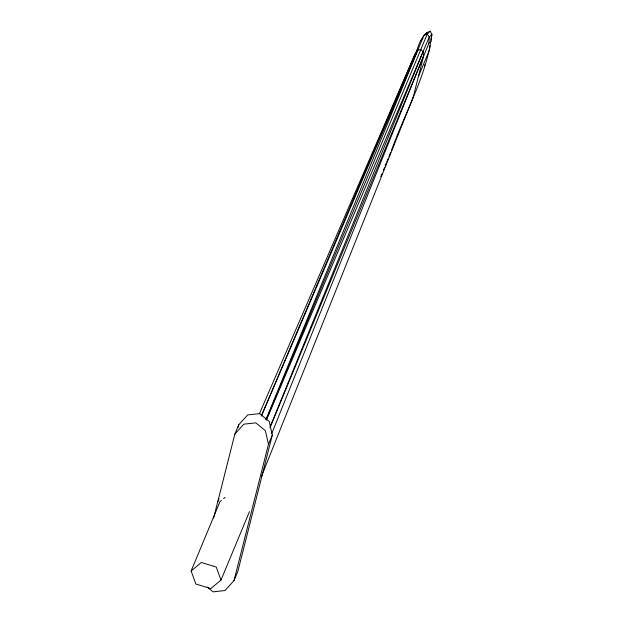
<?xml version="1.0" encoding="UTF-8"?>
<svg xmlns="http://www.w3.org/2000/svg" width="623" height="623" viewBox="0 0 623 623"><rect width="100%" height="100%" fill="white"/><g stroke="black" fill="none" stroke-linecap="round" stroke-linejoin="round"><path stroke-width="0.93" d="M270 427.728L428.912 43.252L429.239 37.053L427.3 34L430.088 31.15L431.879 34.351C426.934 75.414 405.075 112.078 391.47 150.493M429.956 45.456L429.582 49.7L418.415 76.543M430.875 39.942L431.879 34.351L429.239 37.053L266.465 419.988M213.619 518.095L234.855 434.075L238.702 424.839L247.72 414.918L259.635 413.61L269.237 421.475L272.306 435.08L237.854 571.377L234.007 580.613L224.989 590.534L213.074 591.85L207.163 587.006M237.994 427.643L238.702 424.839M234.007 580.613L268.458 444.316L272.306 435.08M414.957 55.026C418.555 46.717 420.556 34.771 430.088 31.15M261.52 476.237L413.15 97.344L423.671 55.735L423.095 51.686L420.805 49.482L417.807 50.074L415.409 53.212L259.402 413.804M271.714 433.616L423.671 55.735M270.148 426.786L423.095 51.686M380.809 176.621L381.915 173.918M383.379 170.313L384.484 167.61M385.216 165.811L388.16 158.6M388.892 156.801L390.73 152.3M265.881 419.692L417.807 50.074L423.944 35.441L427.3 34L266.146 419.832M217.629 502.224L219.031 498.867M249.473 511.615L220.978 580.075L210.784 588.587L195.863 584.039L191.121 570.98L219.989 501.624L221.445 500.409M261.691 415.082L415.409 53.212M261.419 416.032L417.807 50.074M425.532 34.366L426.591 32.739M412.192 98.605L413.15 97.344M234.855 434.075L243.873 424.154L255.796 422.846L265.39 430.711L268.458 444.316M420.65 40.736L422.9 38.439M428.912 43.252L431.163 40.954M223.634 498.587L225.09 497.372M191.121 570.98L201.315 562.476L216.236 567.023L220.978 580.075M424.52 64.73L424.777 66.225"/></g></svg>
